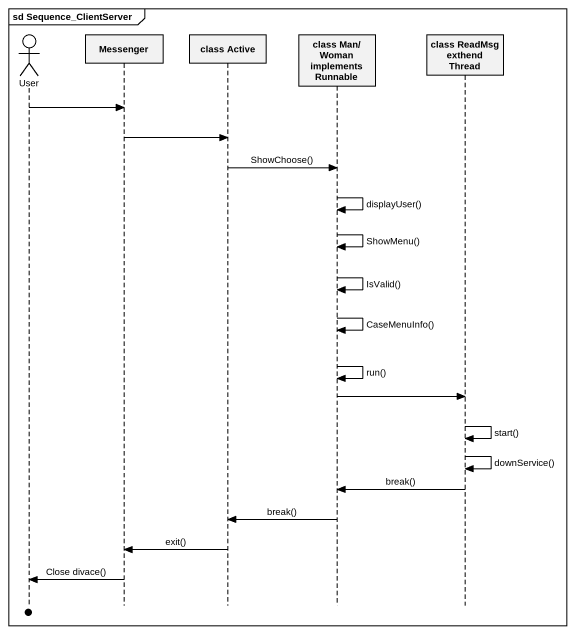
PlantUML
@startuml
mainframe sd Sequence_ClientServer
hide footbox
actor User
participant Messenger
participant "class Active" as class_Active
participant "class Man/ Woman implements Runnable" as class_Man_Woman_implements
participant "class ReadMsg exthend Thread" as class_ReadMsg_exthend_Thread

User -> Messenger
Messenger -> class_Active
class_Active -> class_Man_Woman_implements : ShowChoose()
class_Man_Woman_implements -> class_Man_Woman_implements : displayUser()
class_Man_Woman_implements -> class_Man_Woman_implements : ShowMenu()
class_Man_Woman_implements -> class_Man_Woman_implements : IsValid()
class_Man_Woman_implements -> class_Man_Woman_implements : CaseMenuInfo()
class_Man_Woman_implements -> class_Man_Woman_implements : run()
class_Man_Woman_implements -> class_ReadMsg_exthend_Thread
class_ReadMsg_exthend_Thread -> class_ReadMsg_exthend_Thread : start()
class_ReadMsg_exthend_Thread -> class_ReadMsg_exthend_Thread : downService()
class_ReadMsg_exthend_Thread -> class_Man_Woman_implements : break()
class_Man_Woman_implements -> class_Active : break()
class_Active -> Messenger : exit()
Messenger -> User : Close divace()
@enduml
